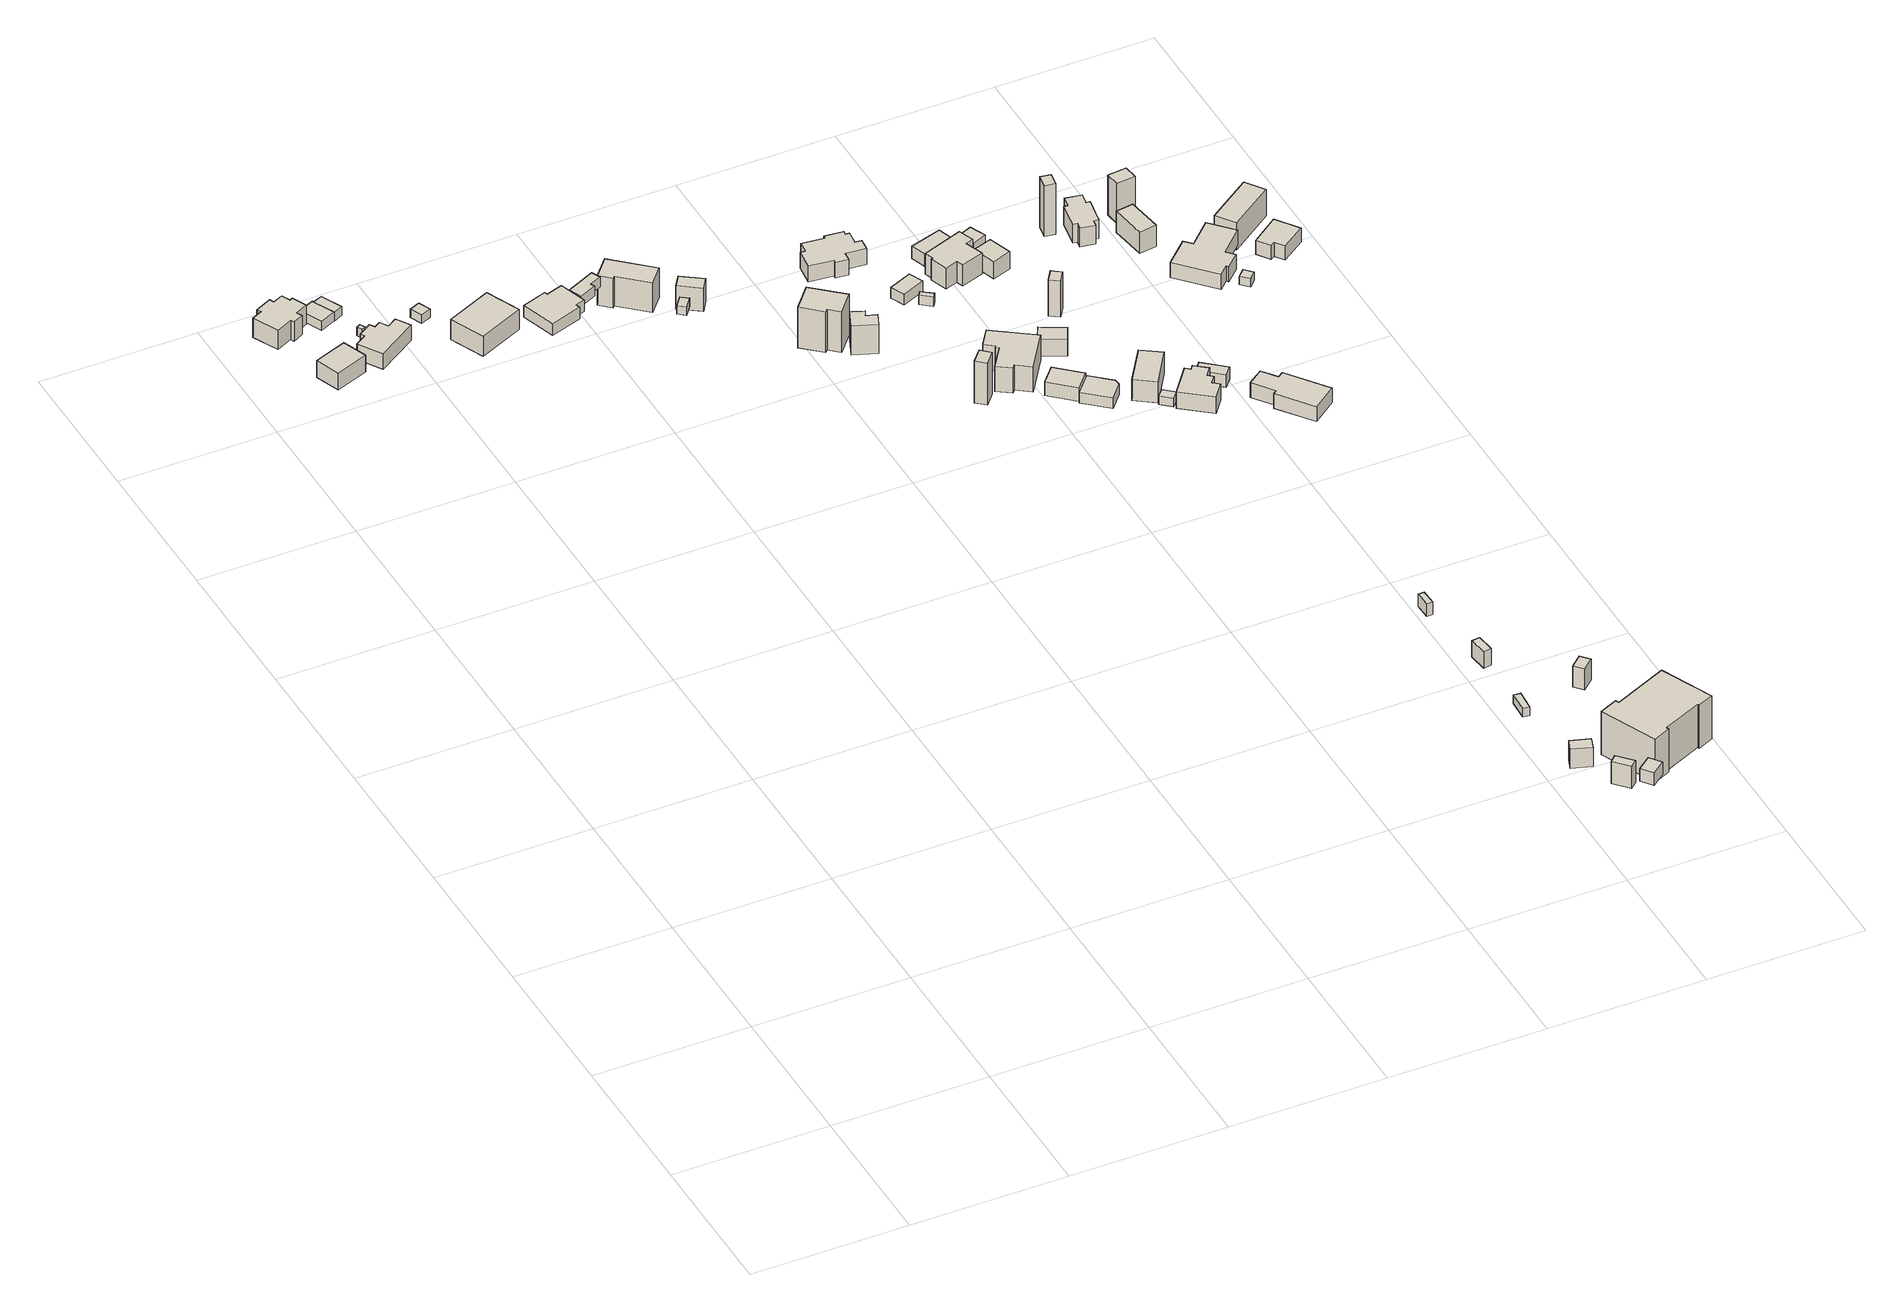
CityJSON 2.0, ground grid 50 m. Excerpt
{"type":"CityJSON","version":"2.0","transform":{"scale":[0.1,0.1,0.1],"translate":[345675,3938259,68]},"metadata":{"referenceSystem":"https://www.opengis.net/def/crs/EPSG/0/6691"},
"CityObjects":{
"building1":{"type":"Building","attributes":{"usage":"441","measuredHeight":6.4,"storeysAboveGround":1,"BuildingIDAttribute.prefecture":"14","BuildingIDAttribute.city":"14151","BuildingDetailAttribute.totalFloorArea":78.98,"BuildingDetailAttribute.buildingFootprintArea":78.98,"BuildingDetailAttribute.buildingStructureType":"610","BuildingDetailAttribute.buildingStructureOrgType":"2","BuildingDetailAttribute.orgUsage":"171","BuildingDetailAttribute.surveyYear":2015},"geometry":[{"type":"Solid","lod":"1","boundaries":[[[[0,1,2,3]],[[2,4,5,3]],[[1,6,4,2]],[[0,7,6,1]],[[3,5,7,0]],[[4,6,7,5]]]]}]},
"building2":{"type":"Building","attributes":{"usage":"411","measuredHeight":9.5,"storeysAboveGround":2,"BuildingIDAttribute.prefecture":"14","BuildingIDAttribute.city":"14151","BuildingDetailAttribute.totalFloorArea":220.32,"BuildingDetailAttribute.buildingFootprintArea":110.16,"BuildingDetailAttribute.buildingStructureType":"601","BuildingDetailAttribute.buildingStructureOrgType":"1","BuildingDetailAttribute.orgUsage":"10","BuildingDetailAttribute.surveyYear":2015},"geometry":[{"type":"Solid","lod":"1","boundaries":[[[[8,9,10,11,12,13,14,15,16,17,18,19,20,21]],[[20,22,23,21]],[[19,24,22,20]],[[18,25,24,19]],[[17,26,25,18]],[[16,27,26,17]],[[15,28,27,16]],[[14,29,28,15]],[[13,30,29,14]],[[12,31,30,13]],[[11,32,31,12]],[[10,33,32,11]],[[9,34,33,10]],[[8,35,34,9]],[[21,23,35,8]],[[22,24,25,26,27,28,29,30,31,32,33,34,35,23]]]]}]},
"building3":{"type":"Building","attributes":{"usage":"451","measuredHeight":3.4,"storeysAboveGround":1,"BuildingIDAttribute.prefecture":"14","BuildingIDAttribute.city":"14151","BuildingDetailAttribute.totalFloorArea":44.43,"BuildingDetailAttribute.buildingFootprintArea":44.43,"BuildingDetailAttribute.buildingStructureType":"601","BuildingDetailAttribute.buildingStructureOrgType":"1","BuildingDetailAttribute.orgUsage":"200","BuildingDetailAttribute.surveyYear":2015},"geometry":[{"type":"Solid","lod":"1","boundaries":[[[[36,37,38,39,40]],[[39,41,42,40]],[[38,43,41,39]],[[37,44,43,38]],[[36,45,44,37]],[[40,42,45,36]],[[41,43,44,45,42]]]]}]},
"building4":{"type":"Building","attributes":{"BuildingIDAttribute.prefecture":"14","BuildingIDAttribute.city":"14151","BuildingDetailAttribute.surveyYear":2015},"geometry":[{"type":"Solid","lod":"1","boundaries":[[[[46,47,48,49]],[[48,50,51,49]],[[47,52,50,48]],[[46,53,52,47]],[[49,51,53,46]],[[50,52,53,51]]]]}]},
"building5":{"type":"Building","attributes":{"measuredHeight":3.5,"BuildingIDAttribute.prefecture":"14","BuildingIDAttribute.city":"14151","BuildingDetailAttribute.surveyYear":2015},"geometry":[{"type":"Solid","lod":"1","boundaries":[[[[54,55,56,57]],[[56,58,59,57]],[[55,60,58,56]],[[54,61,60,55]],[[57,59,61,54]],[[58,60,61,59]]]]}]},
"building6":{"type":"Building","attributes":{"usage":"411","measuredHeight":6.1,"storeysAboveGround":1,"BuildingIDAttribute.prefecture":"14","BuildingIDAttribute.city":"14151","BuildingDetailAttribute.totalFloorArea":126.08,"BuildingDetailAttribute.buildingFootprintArea":126.08,"BuildingDetailAttribute.buildingStructureType":"601","BuildingDetailAttribute.buildingStructureOrgType":"1","BuildingDetailAttribute.orgUsage":"10","BuildingDetailAttribute.surveyYear":2015},"geometry":[{"type":"Solid","lod":"1","boundaries":[[[[62,63,64,65,66,67,68,69,70,71]],[[70,72,73,71]],[[69,74,72,70]],[[68,75,74,69]],[[67,76,75,68]],[[66,77,76,67]],[[65,78,77,66]],[[64,79,78,65]],[[63,80,79,64]],[[62,81,80,63]],[[71,73,81,62]],[[72,74,75,76,77,78,79,80,81,73]]]]}]},
"building7":{"type":"Building","attributes":{"BuildingIDAttribute.prefecture":"14","BuildingIDAttribute.city":"14151","BuildingDetailAttribute.surveyYear":2015},"geometry":[{"type":"Solid","lod":"1","boundaries":[[[[82,83,84,85]],[[84,86,87,85]],[[83,88,86,84]],[[82,89,88,83]],[[85,87,89,82]],[[86,88,89,87]]]]}]},
"building8":{"type":"Building","attributes":{"usage":"411","measuredHeight":9.1,"storeysAboveGround":1,"BuildingIDAttribute.prefecture":"14","BuildingIDAttribute.city":"14151","BuildingDetailAttribute.totalFloorArea":107.24,"BuildingDetailAttribute.buildingFootprintArea":107.24,"BuildingDetailAttribute.buildingStructureType":"601","BuildingDetailAttribute.buildingStructureOrgType":"1","BuildingDetailAttribute.orgUsage":"10","BuildingDetailAttribute.surveyYear":2015},"geometry":[{"type":"Solid","lod":"1","boundaries":[[[[90,91,92,93]],[[92,94,95,93]],[[91,96,94,92]],[[90,97,96,91]],[[93,95,97,90]],[[94,96,97,95]]]]}]},
"building9":{"type":"Building","attributes":{"usage":"411","measuredHeight":6,"storeysAboveGround":2,"BuildingIDAttribute.prefecture":"14","BuildingIDAttribute.city":"14151","BuildingDetailAttribute.totalFloorArea":254.45,"BuildingDetailAttribute.buildingFootprintArea":127.23,"BuildingDetailAttribute.buildingStructureType":"601","BuildingDetailAttribute.buildingStructureOrgType":"1","BuildingDetailAttribute.orgUsage":"10","BuildingDetailAttribute.surveyYear":2015},"geometry":[{"type":"Solid","lod":"1","boundaries":[[[[98,99,100,101,102,103,104,105]],[[104,106,107,105]],[[103,108,106,104]],[[102,109,108,103]],[[101,110,109,102]],[[100,111,110,101]],[[99,112,111,100]],[[98,113,112,99]],[[105,107,113,98]],[[106,108,109,110,111,112,113,107]]]]}]},
"building10":{"type":"Building","attributes":{"usage":"411","measuredHeight":3.9,"storeysAboveGround":1,"BuildingIDAttribute.prefecture":"14","BuildingIDAttribute.city":"14151","BuildingDetailAttribute.totalFloorArea":39.6,"BuildingDetailAttribute.buildingFootprintArea":39.6,"BuildingDetailAttribute.buildingStructureType":"601","BuildingDetailAttribute.buildingStructureOrgType":"1","BuildingDetailAttribute.orgUsage":"10","BuildingDetailAttribute.surveyYear":2015,"BuildingRiverFloodingRiskAttribute.description":"1","BuildingRiverFloodingRiskAttribute.rankOrg":"1","BuildingRiverFloodingRiskAttribute.adminType":"2","BuildingRiverFloodingRiskAttribute.scale":"1"},"geometry":[{"type":"Solid","lod":"1","boundaries":[[[[114,115,116,117,118,119]],[[118,120,121,119]],[[117,122,120,118]],[[116,123,122,117]],[[115,124,123,116]],[[114,125,124,115]],[[119,121,125,114]],[[120,122,123,124,125,121]]]]}]},
"building11":{"type":"Building","attributes":{"usage":"411","measuredHeight":11.2,"storeysAboveGround":1,"BuildingIDAttribute.prefecture":"14","BuildingIDAttribute.city":"14151","BuildingDetailAttribute.totalFloorArea":116.49,"BuildingDetailAttribute.buildingFootprintArea":116.49,"BuildingDetailAttribute.buildingStructureType":"601","BuildingDetailAttribute.buildingStructureOrgType":"1","BuildingDetailAttribute.orgUsage":"10","BuildingDetailAttribute.surveyYear":2015,"BuildingRiverFloodingRiskAttribute.description":"1","BuildingRiverFloodingRiskAttribute.rankOrg":"1","BuildingRiverFloodingRiskAttribute.adminType":"2","BuildingRiverFloodingRiskAttribute.scale":"1"},"geometry":[{"type":"Solid","lod":"1","boundaries":[[[[126,127,128,129,130,131]],[[130,132,133,131]],[[129,134,132,130]],[[128,135,134,129]],[[127,136,135,128]],[[126,137,136,127]],[[131,133,137,126]],[[132,134,135,136,137,133]]]]}]},
"building12":{"type":"Building","attributes":{"BuildingIDAttribute.prefecture":"14","BuildingIDAttribute.city":"14151","BuildingDetailAttribute.surveyYear":2015},"geometry":[{"type":"Solid","lod":"1","boundaries":[[[[138,139,140,141]],[[140,142,143,141]],[[139,144,142,140]],[[138,145,144,139]],[[141,143,145,138]],[[142,144,145,143]]]]}]},
"building13":{"type":"Building","attributes":{"measuredHeight":8.8,"BuildingIDAttribute.prefecture":"14","BuildingIDAttribute.city":"14151","BuildingDetailAttribute.surveyYear":2015,"BuildingRiverFloodingRiskAttribute.description":"1","BuildingRiverFloodingRiskAttribute.rankOrg":"1","BuildingRiverFloodingRiskAttribute.adminType":"2","BuildingRiverFloodingRiskAttribute.scale":"1","BuildingRiverFloodingRiskAttribute.depth":2.77,"BuildingRiverFloodingRiskAttribute.duration":1.75},"geometry":[{"type":"Solid","lod":"1","boundaries":[[[[146,147,148,149]],[[148,150,151,149]],[[147,152,150,148]],[[146,153,152,147]],[[149,151,153,146]],[[150,152,153,151]]]]}]},
"building14":{"type":"Building","attributes":{"usage":"411","measuredHeight":15.6,"storeysAboveGround":2,"BuildingIDAttribute.prefecture":"14","BuildingIDAttribute.city":"14151","BuildingDetailAttribute.totalFloorArea":188.87,"BuildingDetailAttribute.buildingFootprintArea":94.43,"BuildingDetailAttribute.buildingStructureType":"601","BuildingDetailAttribute.buildingStructureOrgType":"1","BuildingDetailAttribute.orgUsage":"10","BuildingDetailAttribute.surveyYear":2015,"BuildingRiverFloodingRiskAttribute.description":"1","BuildingRiverFloodingRiskAttribute.rankOrg":"1","BuildingRiverFloodingRiskAttribute.adminType":"2","BuildingRiverFloodingRiskAttribute.scale":"1","BuildingRiverFloodingRiskAttribute.depth":0.88,"BuildingRiverFloodingRiskAttribute.duration":3.42},"geometry":[{"type":"Solid","lod":"1","boundaries":[[[[154,155,156,157,158,159]],[[158,160,161,159]],[[157,162,160,158]],[[156,163,162,157]],[[155,164,163,156]],[[154,165,164,155]],[[159,161,165,154]],[[160,162,163,164,165,161]]]]}]},
"building15":{"type":"Building","attributes":{"usage":"411","measuredHeight":10.7,"storeysAboveGround":1,"BuildingIDAttribute.prefecture":"14","BuildingIDAttribute.city":"14151","BuildingDetailAttribute.totalFloorArea":43.61,"BuildingDetailAttribute.buildingFootprintArea":43.61,"BuildingDetailAttribute.buildingStructureType":"610","BuildingDetailAttribute.buildingStructureOrgType":"2","BuildingDetailAttribute.orgUsage":"10","BuildingDetailAttribute.surveyYear":2015,"BuildingRiverFloodingRiskAttribute.description":"1","BuildingRiverFloodingRiskAttribute.rankOrg":"1","BuildingRiverFloodingRiskAttribute.adminType":"2","BuildingRiverFloodingRiskAttribute.scale":"1","BuildingRiverFloodingRiskAttribute.depth":3.2,"BuildingRiverFloodingRiskAttribute.duration":3.42},"geometry":[{"type":"Solid","lod":"1","boundaries":[[[[166,167,168,169,170,171]],[[170,172,173,171]],[[169,174,172,170]],[[168,175,174,169]],[[167,176,175,168]],[[166,177,176,167]],[[171,173,177,166]],[[172,174,175,176,177,173]]]]}]},
"building16":{"type":"Building","attributes":{"usage":"441","measuredHeight":8.3,"storeysAboveGround":1,"BuildingIDAttribute.prefecture":"14","BuildingIDAttribute.city":"14151","BuildingDetailAttribute.totalFloorArea":18.42,"BuildingDetailAttribute.buildingFootprintArea":18.42,"BuildingDetailAttribute.buildingStructureType":"601","BuildingDetailAttribute.buildingStructureOrgType":"1","BuildingDetailAttribute.orgUsage":"160","BuildingDetailAttribute.surveyYear":2015},"geometry":[{"type":"Solid","lod":"1","boundaries":[[[[178,179,180,181]],[[180,182,183,181]],[[179,184,182,180]],[[178,185,184,179]],[[181,183,185,178]],[[182,184,185,183]]]]}]},
"building17":{"type":"Building","attributes":{"usage":"441","measuredHeight":4.7,"storeysAboveGround":1,"BuildingIDAttribute.prefecture":"14","BuildingIDAttribute.city":"14151","BuildingDetailAttribute.totalFloorArea":25.89,"BuildingDetailAttribute.buildingFootprintArea":25.89,"BuildingDetailAttribute.buildingStructureType":"601","BuildingDetailAttribute.buildingStructureOrgType":"1","BuildingDetailAttribute.orgUsage":"160","BuildingDetailAttribute.surveyYear":2015},"geometry":[{"type":"Solid","lod":"1","boundaries":[[[[186,187,188,189]],[[188,190,191,189]],[[187,192,190,188]],[[186,193,192,187]],[[189,191,193,186]],[[190,192,193,191]]]]}]},
"building18":{"type":"Building","attributes":{"usage":"411","measuredHeight":15.9,"storeysAboveGround":1,"BuildingIDAttribute.prefecture":"14","BuildingIDAttribute.city":"14151","BuildingDetailAttribute.totalFloorArea":20.17,"BuildingDetailAttribute.buildingFootprintArea":20.17,"BuildingDetailAttribute.buildingStructureType":"601","BuildingDetailAttribute.buildingStructureOrgType":"1","BuildingDetailAttribute.orgUsage":"10","BuildingDetailAttribute.surveyYear":2015,"BuildingRiverFloodingRiskAttribute.description":"1","BuildingRiverFloodingRiskAttribute.rankOrg":"2","BuildingRiverFloodingRiskAttribute.depth":1.45,"BuildingRiverFloodingRiskAttribute.adminType":"2","BuildingRiverFloodingRiskAttribute.scale":"2","BuildingLandSlideRiskAttribute.description":"1","BuildingLandSlideRiskAttribute.areaType":"1"},"geometry":[{"type":"Solid","lod":"1","boundaries":[[[[194,195,196,197]],[[196,198,199,197]],[[195,200,198,196]],[[194,201,200,195]],[[197,199,201,194]],[[198,200,201,199]]]]}]},
"building19":{"type":"Building","attributes":{"usage":"441","measuredHeight":7.3,"storeysAboveGround":1,"BuildingIDAttribute.prefecture":"14","BuildingIDAttribute.city":"14151","BuildingDetailAttribute.totalFloorArea":25.59,"BuildingDetailAttribute.buildingFootprintArea":25.59,"BuildingDetailAttribute.buildingStructureType":"610","BuildingDetailAttribute.buildingStructureOrgType":"2","BuildingDetailAttribute.orgUsage":"160","BuildingDetailAttribute.surveyYear":2015},"geometry":[{"type":"Solid","lod":"1","boundaries":[[[[202,203,204,205]],[[204,206,207,205]],[[203,208,206,204]],[[202,209,208,203]],[[205,207,209,202]],[[206,208,209,207]]]]}]},
"building20":{"type":"Building","attributes":{"usage":"441","storeysAboveGround":1,"BuildingIDAttribute.prefecture":"14","BuildingIDAttribute.city":"14151","BuildingDetailAttribute.totalFloorArea":14.37,"BuildingDetailAttribute.buildingFootprintArea":14.37,"BuildingDetailAttribute.buildingStructureType":"610","BuildingDetailAttribute.buildingStructureOrgType":"2","BuildingDetailAttribute.orgUsage":"160","BuildingDetailAttribute.surveyYear":2015,"BuildingRiverFloodingRiskAttribute.description":"1","BuildingRiverFloodingRiskAttribute.rankOrg":"2","BuildingRiverFloodingRiskAttribute.depth":0.54,"BuildingRiverFloodingRiskAttribute.adminType":"2","BuildingRiverFloodingRiskAttribute.scale":"2","BuildingRiverFloodingRiskAttribute.duration":3.17},"geometry":[{"type":"Solid","lod":"1","boundaries":[[[[210,211,212,213]],[[212,214,215,213]],[[211,216,214,212]],[[210,217,216,211]],[[213,215,217,210]],[[214,216,217,215]]]]}]},
"building21":{"type":"Building","attributes":{"usage":"411","measuredHeight":8.5,"storeysAboveGround":2,"BuildingIDAttribute.prefecture":"14","BuildingIDAttribute.city":"14151","BuildingDetailAttribute.totalFloorArea":287.23,"BuildingDetailAttribute.buildingFootprintArea":143.61,"BuildingDetailAttribute.buildingStructureType":"601","BuildingDetailAttribute.buildingStructureOrgType":"1","BuildingDetailAttribute.orgUsage":"10","BuildingDetailAttribute.surveyYear":2015,"BuildingRiverFloodingRiskAttribute.description":"1","BuildingRiverFloodingRiskAttribute.rankOrg":"2","BuildingRiverFloodingRiskAttribute.depth":1.34,"BuildingRiverFloodingRiskAttribute.adminType":"2","BuildingRiverFloodingRiskAttribute.scale":"1","BuildingRiverFloodingRiskAttribute.duration":1.58,"BuildingLandSlideRiskAttribute.description":"1","BuildingLandSlideRiskAttribute.areaType":"1"},"geometry":[{"type":"Solid","lod":"1","boundaries":[[[[218,219,220,221,222,223,224,225,226,227,228,229,230,231,232,233]],[[232,234,235,233]],[[231,236,234,232]],[[230,237,236,231]],[[229,238,237,230]],[[228,239,238,229]],[[227,240,239,228]],[[226,241,240,227]],[[225,242,241,226]],[[224,243,242,225]],[[223,244,243,224]],[[222,245,244,223]],[[221,246,245,222]],[[220,247,246,221]],[[219,248,247,220]],[[218,249,248,219]],[[233,235,249,218]],[[234,236,237,238,239,240,241,242,243,244,245,246,247,248,249,235]]]]}]},
"building22":{"type":"Building","attributes":{"usage":"411","measuredHeight":19.1,"storeysAboveGround":2,"BuildingIDAttribute.prefecture":"14","BuildingIDAttribute.city":"14151","BuildingDetailAttribute.totalFloorArea":329.8,"BuildingDetailAttribute.buildingFootprintArea":164.9,"BuildingDetailAttribute.buildingStructureType":"601","BuildingDetailAttribute.buildingStructureOrgType":"1","BuildingDetailAttribute.orgUsage":"10","BuildingDetailAttribute.surveyYear":2015,"BuildingRiverFloodingRiskAttribute.description":"1","BuildingRiverFloodingRiskAttribute.rankOrg":"1","BuildingRiverFloodingRiskAttribute.adminType":"2","BuildingRiverFloodingRiskAttribute.scale":"1","BuildingRiverFloodingRiskAttribute.depth":1.56,"BuildingLandSlideRiskAttribute.description":"1","BuildingLandSlideRiskAttribute.areaType":"1"},"geometry":[{"type":"Solid","lod":"1","boundaries":[[[[250,251,252,253,254,255,256,257,258,259]],[[258,260,261,259]],[[257,262,260,258]],[[256,263,262,257]],[[255,264,263,256]],[[254,265,264,255]],[[253,266,265,254]],[[252,267,266,253]],[[251,268,267,252]],[[250,269,268,251]],[[259,261,269,250]],[[260,262,263,264,265,266,267,268,269,261]]]]}]},
"building23":{"type":"Building","attributes":{"usage":"411","measuredHeight":5.6,"storeysAboveGround":1,"BuildingIDAttribute.prefecture":"14","BuildingIDAttribute.city":"14151","BuildingDetailAttribute.totalFloorArea":71.95,"BuildingDetailAttribute.buildingFootprintArea":71.95,"BuildingDetailAttribute.buildingStructureType":"601","BuildingDetailAttribute.buildingStructureOrgType":"1","BuildingDetailAttribute.orgUsage":"10","BuildingDetailAttribute.surveyYear":2015,"BuildingRiverFloodingRiskAttribute.description":"1","BuildingRiverFloodingRiskAttribute.rankOrg":"2","BuildingRiverFloodingRiskAttribute.depth":1.79,"BuildingRiverFloodingRiskAttribute.adminType":"2","BuildingRiverFloodingRiskAttribute.scale":"2"},"geometry":[{"type":"Solid","lod":"1","boundaries":[[[[270,271,272,273]],[[272,274,275,273]],[[271,276,274,272]],[[270,277,276,271]],[[273,275,277,270]],[[274,276,277,275]]]]}]},
"building24":{"type":"Building","attributes":{"usage":"411","measuredHeight":4.4,"storeysAboveGround":1,"BuildingIDAttribute.prefecture":"14","BuildingIDAttribute.city":"14151","BuildingDetailAttribute.totalFloorArea":40.1,"BuildingDetailAttribute.buildingFootprintArea":40.1,"BuildingDetailAttribute.buildingStructureType":"601","BuildingDetailAttribute.buildingStructureOrgType":"1","BuildingDetailAttribute.orgUsage":"10","BuildingDetailAttribute.surveyYear":2015,"BuildingRiverFloodingRiskAttribute.description":"1","BuildingRiverFloodingRiskAttribute.rankOrg":"2","BuildingRiverFloodingRiskAttribute.depth":1.58,"BuildingRiverFloodingRiskAttribute.adminType":"2","BuildingRiverFloodingRiskAttribute.scale":"1","BuildingRiverFloodingRiskAttribute.duration":4.92,"BuildingLandSlideRiskAttribute.description":"1","BuildingLandSlideRiskAttribute.areaType":"1"},"geometry":[{"type":"Solid","lod":"1","boundaries":[[[[278,279,280,281]],[[280,282,283,281]],[[279,284,282,280]],[[278,285,284,279]],[[281,283,285,278]],[[282,284,285,283]]]]}]},
"building25":{"type":"Building","attributes":{"measuredHeight":3.5,"BuildingIDAttribute.prefecture":"14","BuildingIDAttribute.city":"14151","BuildingDetailAttribute.surveyYear":2015,"BuildingRiverFloodingRiskAttribute.description":"1","BuildingRiverFloodingRiskAttribute.rankOrg":"1","BuildingRiverFloodingRiskAttribute.adminType":"2","BuildingRiverFloodingRiskAttribute.scale":"1","BuildingRiverFloodingRiskAttribute.depth":5.3,"BuildingRiverFloodingRiskAttribute.duration":3.42,"BuildingLandSlideRiskAttribute.description":"1","BuildingLandSlideRiskAttribute.areaType":"1"},"geometry":[{"type":"Solid","lod":"1","boundaries":[[[[286,287,288,289]],[[288,290,291,289]],[[287,292,290,288]],[[286,293,292,287]],[[289,291,293,286]],[[290,292,293,291]]]]}]},
"building26":{"type":"Building","attributes":{"measuredHeight":6.4,"BuildingIDAttribute.prefecture":"14","BuildingIDAttribute.city":"14151","BuildingDetailAttribute.surveyYear":2015,"BuildingRiverFloodingRiskAttribute.description":"1","BuildingRiverFloodingRiskAttribute.rankOrg":"2","BuildingRiverFloodingRiskAttribute.depth":2.09,"BuildingRiverFloodingRiskAttribute.adminType":"2","BuildingRiverFloodingRiskAttribute.scale":"2","BuildingRiverFloodingRiskAttribute.duration":6.58},"geometry":[{"type":"Solid","lod":"1","boundaries":[[[[294,295,296,297]],[[296,298,299,297]],[[295,300,298,296]],[[294,301,300,295]],[[297,299,301,294]],[[298,300,301,299]]]]}]},
"building27":{"type":"Building","attributes":{"usage":"411","measuredHeight":5,"storeysAboveGround":1,"BuildingIDAttribute.prefecture":"14","BuildingIDAttribute.city":"14151","BuildingDetailAttribute.totalFloorArea":77.62,"BuildingDetailAttribute.buildingFootprintArea":77.62,"BuildingDetailAttribute.buildingStructureType":"601","BuildingDetailAttribute.buildingStructureOrgType":"1","BuildingDetailAttribute.orgUsage":"10","BuildingDetailAttribute.surveyYear":2015,"BuildingRiverFloodingRiskAttribute.description":"1","BuildingRiverFloodingRiskAttribute.rankOrg":"1","BuildingRiverFloodingRiskAttribute.adminType":"2","BuildingRiverFloodingRiskAttribute.scale":"1","BuildingRiverFloodingRiskAttribute.depth":2.01,"BuildingRiverFloodingRiskAttribute.duration":2.92},"geometry":[{"type":"Solid","lod":"1","boundaries":[[[[302,303,304,305,306,307]],[[306,308,309,307]],[[305,310,308,306]],[[304,311,310,305]],[[303,312,311,304]],[[302,313,312,303]],[[307,309,313,302]],[[308,310,311,312,313,309]]]]}]},
"building28":{"type":"Building","attributes":{"measuredHeight":4.7,"BuildingIDAttribute.prefecture":"14","BuildingIDAttribute.city":"14151","BuildingDetailAttribute.surveyYear":2015,"BuildingRiverFloodingRiskAttribute.description":"1","BuildingRiverFloodingRiskAttribute.rankOrg":"2","BuildingRiverFloodingRiskAttribute.depth":2.55,"BuildingRiverFloodingRiskAttribute.adminType":"2","BuildingRiverFloodingRiskAttribute.scale":"2","BuildingRiverFloodingRiskAttribute.duration":8.75},"geometry":[{"type":"Solid","lod":"1","boundaries":[[[[314,315,316,317]],[[316,318,319,317]],[[315,320,318,316]],[[314,321,320,315]],[[317,319,321,314]],[[318,320,321,319]]]]}]},
"building29":{"type":"Building","attributes":{"usage":"441","measuredHeight":17.5,"storeysAboveGround":1,"BuildingIDAttribute.prefecture":"14","BuildingIDAttribute.city":"14151","BuildingDetailAttribute.totalFloorArea":461.76,"BuildingDetailAttribute.buildingFootprintArea":461.76,"BuildingDetailAttribute.buildingStructureType":"610","BuildingDetailAttribute.buildingStructureOrgType":"2","BuildingDetailAttribute.orgUsage":"160","BuildingDetailAttribute.surveyYear":2015},"geometry":[{"type":"Solid","lod":"1","boundaries":[[[[322,323,324,325,326,327,328,329,330,331]],[[330,332,333,331]],[[329,334,332,330]],[[328,335,334,329]],[[327,336,335,328]],[[326,337,336,327]],[[325,338,337,326]],[[324,339,338,325]],[[323,340,339,324]],[[322,341,340,323]],[[331,333,341,322]],[[332,334,335,336,337,338,339,340,341,333]]]]}]},
"building30":{"type":"Building","attributes":{"usage":"411","measuredHeight":12.1,"storeysAboveGround":1,"BuildingIDAttribute.prefecture":"14","BuildingIDAttribute.city":"14151","BuildingDetailAttribute.totalFloorArea":46.61,"BuildingDetailAttribute.buildingFootprintArea":46.61,"BuildingDetailAttribute.buildingStructureType":"601","BuildingDetailAttribute.buildingStructureOrgType":"1","BuildingDetailAttribute.orgUsage":"10","BuildingDetailAttribute.surveyYear":2015,"BuildingRiverFloodingRiskAttribute.description":"1","BuildingRiverFloodingRiskAttribute.rankOrg":"1","BuildingRiverFloodingRiskAttribute.adminType":"2","BuildingRiverFloodingRiskAttribute.scale":"1","BuildingRiverFloodingRiskAttribute.depth":3.46,"BuildingRiverFloodingRiskAttribute.duration":3.75,"BuildingLandSlideRiskAttribute.description":"1","BuildingLandSlideRiskAttribute.areaType":"1"},"geometry":[{"type":"Solid","lod":"1","boundaries":[[[[342,343,344,345]],[[344,346,347,345]],[[343,348,346,344]],[[342,349,348,343]],[[345,347,349,342]],[[346,348,349,347]]]]}]},
"building31":{"type":"Building","attributes":{"usage":"441","measuredHeight":7.8,"storeysAboveGround":1,"BuildingIDAttribute.prefecture":"14","BuildingIDAttribute.city":"14151","BuildingDetailAttribute.totalFloorArea":17.27,"BuildingDetailAttribute.buildingFootprintArea":17.27,"BuildingDetailAttribute.buildingStructureType":"610","BuildingDetailAttribute.buildingStructureOrgType":"2","BuildingDetailAttribute.orgUsage":"160","BuildingDetailAttribute.surveyYear":2015,"BuildingRiverFloodingRiskAttribute.description":"1","BuildingRiverFloodingRiskAttribute.rankOrg":"1","BuildingRiverFloodingRiskAttribute.depth":0.24,"BuildingRiverFloodingRiskAttribute.adminType":"2","BuildingRiverFloodingRiskAttribute.scale":"2"},"geometry":[{"type":"Solid","lod":"1","boundaries":[[[[350,351,352,353]],[[352,354,355,353]],[[351,356,354,352]],[[350,357,356,351]],[[353,355,357,350]],[[354,356,357,355]]]]}]},
"building32":{"type":"Building","attributes":{"usage":"411","measuredHeight":10.8,"storeysAboveGround":2,"BuildingIDAttribute.prefecture":"14","BuildingIDAttribute.city":"14151","BuildingDetailAttribute.totalFloorArea":230.64,"BuildingDetailAttribute.buildingFootprintArea":115.32,"BuildingDetailAttribute.buildingStructureType":"601","BuildingDetailAttribute.buildingStructureOrgType":"1","BuildingDetailAttribute.orgUsage":"10","BuildingDetailAttribute.surveyYear":2015,"BuildingRiverFloodingRiskAttribute.description":"1","BuildingRiverFloodingRiskAttribute.rankOrg":"3","BuildingRiverFloodingRiskAttribute.depth":3.23,"BuildingRiverFloodingRiskAttribute.adminType":"2","BuildingRiverFloodingRiskAttribute.scale":"1","BuildingRiverFloodingRiskAttribute.duration":4.92,"BuildingLandSlideRiskAttribute.description":"1","BuildingLandSlideRiskAttribute.areaType":"1"},"geometry":[{"type":"Solid","lod":"1","boundaries":[[[[358,359,360,361,362,363,364,365,366,367]],[[366,368,369,367]],[[365,370,368,366]],[[364,371,370,365]],[[363,372,371,364]],[[362,373,372,363]],[[361,374,373,362]],[[360,375,374,361]],[[359,376,375,360]],[[358,377,376,359]],[[367,369,377,358]],[[368,370,371,372,373,374,375,376,377,369]]]]}]},
"building33":{"type":"Building","attributes":{"usage":"411","storeysAboveGround":1,"BuildingIDAttribute.prefecture":"14","BuildingIDAttribute.city":"14151","BuildingDetailAttribute.totalFloorArea":13.65,"BuildingDetailAttribute.buildingFootprintArea":13.65,"BuildingDetailAttribute.buildingStructureType":"610","BuildingDetailAttribute.buildingStructureOrgType":"2","BuildingDetailAttribute.orgUsage":"10","BuildingDetailAttribute.surveyYear":2015,"BuildingRiverFloodingRiskAttribute.description":"1","BuildingRiverFloodingRiskAttribute.rankOrg":"1","BuildingRiverFloodingRiskAttribute.adminType":"2","BuildingRiverFloodingRiskAttribute.scale":"1","BuildingRiverFloodingRiskAttribute.depth":3.1,"BuildingRiverFloodingRiskAttribute.duration":2.92},"geometry":[{"type":"Solid","lod":"1","boundaries":[[[[378,379,380,381]],[[380,382,383,381]],[[379,384,382,380]],[[378,385,384,379]],[[381,383,385,378]],[[382,384,385,383]]]]}]},
"building34":{"type":"Building","attributes":{"usage":"411","measuredHeight":5.2,"storeysAboveGround":1,"BuildingIDAttribute.prefecture":"14","BuildingIDAttribute.city":"14151","BuildingDetailAttribute.totalFloorArea":52.77,"BuildingDetailAttribute.buildingFootprintArea":52.77,"BuildingDetailAttribute.buildingStructureType":"601","BuildingDetailAttribute.buildingStructureOrgType":"1","BuildingDetailAttribute.orgUsage":"10","BuildingDetailAttribute.surveyYear":2015,"BuildingRiverFloodingRiskAttribute.description":"1","BuildingRiverFloodingRiskAttribute.rankOrg":"2","BuildingRiverFloodingRiskAttribute.depth":1.75,"BuildingRiverFloodingRiskAttribute.adminType":"2","BuildingRiverFloodingRiskAttribute.scale":"1","BuildingRiverFloodingRiskAttribute.duration":4.92,"BuildingLandSlideRiskAttribute.description":"1","BuildingLandSlideRiskAttribute.areaType":"1"},"geometry":[{"type":"Solid","lod":"1","boundaries":[[[[386,387,388,389,390]],[[389,391,392,390]],[[388,393,391,389]],[[387,394,393,388]],[[386,395,394,387]],[[390,392,395,386]],[[391,393,394,395,392]]]]}]},
"building35":{"type":"Building","attributes":{"usage":"411","measuredHeight":8.4,"storeysAboveGround":2,"BuildingIDAttribute.prefecture":"14","BuildingIDAttribute.city":"14151","BuildingDetailAttribute.totalFloorArea":168.56,"BuildingDetailAttribute.buildingFootprintArea":84.28,"BuildingDetailAttribute.buildingStructureType":"601","BuildingDetailAttribute.buildingStructureOrgType":"1","BuildingDetailAttribute.orgUsage":"10","BuildingDetailAttribute.surveyYear":2015,"BuildingRiverFloodingRiskAttribute.description":"1","BuildingRiverFloodingRiskAttribute.rankOrg":"1","BuildingRiverFloodingRiskAttribute.adminType":"2","BuildingRiverFloodingRiskAttribute.scale":"1","BuildingRiverFloodingRiskAttribute.depth":2.96,"BuildingRiverFloodingRiskAttribute.duration":2.92},"geometry":[{"type":"Solid","lod":"1","boundaries":[[[[396,397,398,399]],[[398,400,401,399]],[[397,402,400,398]],[[396,403,402,397]],[[399,401,403,396]],[[400,402,403,401]]]]}]},
"building36":{"type":"Building","attributes":{"usage":"422","measuredHeight":17.8,"storeysAboveGround":1,"BuildingIDAttribute.prefecture":"14","BuildingIDAttribute.city":"14151","BuildingDetailAttribute.totalFloorArea":14.85,"BuildingDetailAttribute.buildingFootprintArea":14.85,"BuildingDetailAttribute.buildingStructureType":"601","BuildingDetailAttribute.buildingStructureOrgType":"1","BuildingDetailAttribute.orgUsage":"138","BuildingDetailAttribute.surveyYear":2015,"BuildingRiverFloodingRiskAttribute.description":"1","BuildingRiverFloodingRiskAttribute.rankOrg":"1","BuildingRiverFloodingRiskAttribute.adminType":"2","BuildingRiverFloodingRiskAttribute.scale":"1","BuildingRiverFloodingRiskAttribute.depth":0.97,"BuildingRiverFloodingRiskAttribute.duration":3.75,"BuildingLandSlideRiskAttribute.description":"1","BuildingLandSlideRiskAttribute.areaType":"1"},"geometry":[{"type":"Solid","lod":"1","boundaries":[[[[404,405,406,407]],[[406,408,409,407]],[[405,410,408,406]],[[404,411,410,405]],[[407,409,411,404]],[[408,410,411,409]]]]}]},
"building37":{"type":"Building","attributes":{"usage":"411","measuredHeight":8.1,"storeysAboveGround":2,"BuildingIDAttribute.prefecture":"14","BuildingIDAttribute.city":"14151","BuildingDetailAttribute.totalFloorArea":198.52,"BuildingDetailAttribute.buildingFootprintArea":99.26,"BuildingDetailAttribute.buildingStructureType":"601","BuildingDetailAttribute.buildingStructureOrgType":"1","BuildingDetailAttribute.orgUsage":"10","BuildingDetailAttribute.surveyYear":2015,"BuildingRiverFloodingRiskAttribute.description":"1","BuildingRiverFloodingRiskAttribute.rankOrg":"1","BuildingRiverFloodingRiskAttribute.adminType":"2","BuildingRiverFloodingRiskAttribute.scale":"1","BuildingRiverFloodingRiskAttribute.depth":3.15,"BuildingRiverFloodingRiskAttribute.duration":5},"geometry":[{"type":"Solid","lod":"1","boundaries":[[[[412,413,414,415,416,417,418,419,420,421]],[[420,422,423,421]],[[419,424,422,420]],[[418,425,424,419]],[[417,426,425,418]],[[416,427,426,417]],[[415,428,427,416]],[[414,429,428,415]],[[413,430,429,414]],[[412,431,430,413]],[[421,423,431,412]],[[422,424,425,426,427,428,429,430,431,423]]]]}]},
"building38":{"type":"Building","attributes":{"usage":"411","measuredHeight":6.9,"storeysAboveGround":1,"BuildingIDAttribute.prefecture":"14","BuildingIDAttribute.city":"14151","BuildingDetailAttribute.totalFloorArea":49.73,"BuildingDetailAttribute.buildingFootprintArea":49.73,"BuildingDetailAttribute.buildingStructureType":"601","BuildingDetailAttribute.buildingStructureOrgType":"1","BuildingDetailAttribute.orgUsage":"10","BuildingDetailAttribute.surveyYear":2015,"BuildingRiverFloodingRiskAttribute.description":"1","BuildingRiverFloodingRiskAttribute.rankOrg":"1","BuildingRiverFloodingRiskAttribute.adminType":"2","BuildingRiverFloodingRiskAttribute.scale":"1","BuildingRiverFloodingRiskAttribute.depth":6.24,"BuildingRiverFloodingRiskAttribute.duration":2.67,"BuildingLandSlideRiskAttribute.description":"1","BuildingLandSlideRiskAttribute.areaType":"1"},"geometry":[{"type":"Solid","lod":"1","boundaries":[[[[432,433,434,435]],[[434,436,437,435]],[[433,438,436,434]],[[432,439,438,433]],[[435,437,439,432]],[[436,438,439,437]]]]}]},
"building39":{"type":"Building","attributes":{"usage":"411","measuredHeight":6.6,"storeysAboveGround":1,"BuildingIDAttribute.prefecture":"14","BuildingIDAttribute.city":"14151","BuildingDetailAttribute.totalFloorArea":27.51,"BuildingDetailAttribute.buildingFootprintArea":27.51,"BuildingDetailAttribute.buildingStructureType":"601","BuildingDetailAttribute.buildingStructureOrgType":"1","BuildingDetailAttribute.orgUsage":"10","BuildingDetailAttribute.surveyYear":2015,"BuildingRiverFloodingRiskAttribute.description":"1","BuildingRiverFloodingRiskAttribute.rankOrg":"1","BuildingRiverFloodingRiskAttribute.adminType":"2","BuildingRiverFloodingRiskAttribute.scale":"1","BuildingRiverFloodingRiskAttribute.depth":5.84,"BuildingRiverFloodingRiskAttribute.duration":2.67,"BuildingLandSlideRiskAttribute.description":"1","BuildingLandSlideRiskAttribute.areaType":"1"},"geometry":[{"type":"Solid","lod":"1","boundaries":[[[[440,441,442,443]],[[442,444,445,443]],[[441,446,444,442]],[[440,447,446,441]],[[443,445,447,440]],[[444,446,447,445]]]]}]},
"building40":{"type":"Building","attributes":{"usage":"413","measuredHeight":4.9,"storeysAboveGround":1,"BuildingIDAttribute.prefecture":"14","BuildingIDAttribute.city":"14151","BuildingDetailAttribute.totalFloorArea":14.47,"BuildingDetailAttribute.buildingFootprintArea":14.47,"BuildingDetailAttribute.buildingStructureType":"601","BuildingDetailAttribute.buildingStructureOrgType":"1","BuildingDetailAttribute.orgUsage":"30","BuildingDetailAttribute.surveyYear":2015,"BuildingRiverFloodingRiskAttribute.description":"1","BuildingRiverFloodingRiskAttribute.rankOrg":"1","BuildingRiverFloodingRiskAttribute.adminType":"2","BuildingRiverFloodingRiskAttribute.scale":"1","BuildingRiverFloodingRiskAttribute.depth":3.74,"BuildingRiverFloodingRiskAttribute.duration":5},"geometry":[{"type":"Solid","lod":"1","boundaries":[[[[448,449,450,451]],[[450,452,453,451]],[[449,454,452,450]],[[448,455,454,449]],[[451,453,455,448]],[[452,454,455,453]]]]}]},
"building41":{"type":"Building","attributes":{"usage":"431","measuredHeight":6.7,"storeysAboveGround":2,"BuildingIDAttribute.prefecture":"14","BuildingIDAttribute.city":"14151","BuildingDetailAttribute.totalFloorArea":348.67,"BuildingDetailAttribute.buildingFootprintArea":174.33,"BuildingDetailAttribute.buildingStructureType":"610","BuildingDetailAttribute.buildingStructureOrgType":"2","BuildingDetailAttribute.orgUsage":"143","BuildingDetailAttribute.surveyYear":2015,"BuildingRiverFloodingRiskAttribute.description":"1","BuildingRiverFloodingRiskAttribute.rankOrg":"2","BuildingRiverFloodingRiskAttribute.depth":0.58,"BuildingRiverFloodingRiskAttribute.adminType":"2","BuildingRiverFloodingRiskAttribute.scale":"1","BuildingRiverFloodingRiskAttribute.duration":5.5},"geometry":[{"type":"Solid","lod":"1","boundaries":[[[[456,457,458,459,460,461,462,463]],[[462,464,465,463]],[[461,466,464,462]],[[460,467,466,461]],[[459,468,467,460]],[[458,469,468,459]],[[457,470,469,458]],[[456,471,470,457]],[[463,465,471,456]],[[464,466,467,468,469,470,471,465]]]]}]},
"building42":{"type":"Building","attributes":{"measuredHeight":20.1,"BuildingIDAttribute.prefecture":"14","BuildingIDAttribute.city":"14151","BuildingDetailAttribute.surveyYear":2015,"BuildingRiverFloodingRiskAttribute.description":"1","BuildingRiverFloodingRiskAttribute.rankOrg":"1","BuildingRiverFloodingRiskAttribute.adminType":"2","BuildingRiverFloodingRiskAttribute.scale":"1","BuildingRiverFloodingRiskAttribute.depth":1.06,"BuildingRiverFloodingRiskAttribute.duration":2.67,"BuildingLandSlideRiskAttribute.description":"1","BuildingLandSlideRiskAttribute.areaType":"1"},"geometry":[{"type":"Solid","lod":"1","boundaries":[[[[472,473,474,475]],[[474,476,477,475]],[[473,478,476,474]],[[472,479,478,473]],[[475,477,479,472]],[[476,478,479,477]]]]}]},
"building43":{"type":"Building","attributes":{"usage":"422","measuredHeight":9.1,"storeysAboveGround":1,"BuildingIDAttribute.prefecture":"14","BuildingIDAttribute.city":"14151","BuildingDetailAttribute.totalFloorArea":94.83,"BuildingDetailAttribute.buildingFootprintArea":94.83,"BuildingDetailAttribute.buildingStructureType":"601","BuildingDetailAttribute.buildingStructureOrgType":"1","BuildingDetailAttribute.orgUsage":"138","BuildingDetailAttribute.surveyYear":2015,"BuildingRiverFloodingRiskAttribute.description":"1","BuildingRiverFloodingRiskAttribute.rankOrg":"1","BuildingRiverFloodingRiskAttribute.adminType":"2","BuildingRiverFloodingRiskAttribute.scale":"1","BuildingRiverFloodingRiskAttribute.depth":0.8,"BuildingRiverFloodingRiskAttribute.duration":2.67,"BuildingLandSlideRiskAttribute.description":"1","BuildingLandSlideRiskAttribute.areaType":"1"},"geometry":[{"type":"Solid","lod":"1","boundaries":[[[[480,481,482,483,484,485,486,487,488,489,490,491]],[[490,492,493,491]],[[489,494,492,490]],[[488,495,494,489]],[[487,496,495,488]],[[486,497,496,487]],[[485,498,497,486]],[[484,499,498,485]],[[483,500,499,484]],[[482,501,500,483]],[[481,502,501,482]],[[480,503,502,481]],[[491,493,503,480]],[[492,494,495,496,497,498,499,500,501,502,503,493]]]]}]},
"building44":{"type":"Building","attributes":{"usage":"422","measuredHeight":17,"storeysAboveGround":1,"BuildingIDAttribute.prefecture":"14","BuildingIDAttribute.city":"14151","BuildingDetailAttribute.totalFloorArea":65.95,"BuildingDetailAttribute.buildingFootprintArea":65.95,"BuildingDetailAttribute.buildingStructureType":"601","BuildingDetailAttribute.buildingStructureOrgType":"1","BuildingDetailAttribute.orgUsage":"138","BuildingDetailAttribute.surveyYear":2015,"BuildingRiverFloodingRiskAttribute.description":"1","BuildingRiverFloodingRiskAttribute.rankOrg":"1","BuildingRiverFloodingRiskAttribute.adminType":"2","BuildingRiverFloodingRiskAttribute.scale":"1","BuildingRiverFloodingRiskAttribute.depth":1.38,"BuildingRiverFloodingRiskAttribute.duration":4.75,"BuildingLandSlideRiskAttribute.description":"1","BuildingLandSlideRiskAttribute.areaType":"1"},"geometry":[{"type":"Solid","lod":"1","boundaries":[[[[504,505,506,507]],[[506,508,509,507]],[[505,510,508,506]],[[504,511,510,505]],[[507,509,511,504]],[[508,510,511,509]]]]}]},
"building45":{"type":"Building","attributes":{"measuredHeight":17.1,"BuildingIDAttribute.prefecture":"14","BuildingIDAttribute.city":"14151","BuildingDetailAttribute.surveyYear":2015,"BuildingRiverFloodingRiskAttribute.description":"1","BuildingRiverFloodingRiskAttribute.rankOrg":"1","BuildingRiverFloodingRiskAttribute.adminType":"2","BuildingRiverFloodingRiskAttribute.scale":"1","BuildingRiverFloodingRiskAttribute.depth":1.48,"BuildingRiverFloodingRiskAttribute.duration":2.67,"BuildingLandSlideRiskAttribute.description":"1","BuildingLandSlideRiskAttribute.areaType":"1"},"geometry":[{"type":"Solid","lod":"1","boundaries":[[[[512,513,514,515]],[[514,516,517,515]],[[513,518,516,514]],[[512,519,518,513]],[[515,517,519,512]],[[516,518,519,517]]]]}]},
"building46":{"type":"Building","attributes":{"usage":"411","measuredHeight":11.9,"storeysAboveGround":1,"BuildingIDAttribute.prefecture":"14","BuildingIDAttribute.city":"14151","BuildingDetailAttribute.totalFloorArea":259.81,"BuildingDetailAttribute.buildingFootprintArea":259.81,"BuildingDetailAttribute.buildingStructureType":"601","BuildingDetailAttribute.buildingStructureOrgType":"1","BuildingDetailAttribute.orgUsage":"10","BuildingDetailAttribute.surveyYear":2015,"BuildingRiverFloodingRiskAttribute.description":"1","BuildingRiverFloodingRiskAttribute.rankOrg":"2","BuildingRiverFloodingRiskAttribute.depth":1.66,"BuildingRiverFloodingRiskAttribute.adminType":"2","BuildingRiverFloodingRiskAttribute.scale":"1","BuildingRiverFloodingRiskAttribute.duration":0.25},"geometry":[{"type":"Solid","lod":"1","boundaries":[[[[520,521,522,523,524,525,526,527,528,529]],[[528,530,531,529]],[[527,532,530,528]],[[526,533,532,527]],[[525,534,533,526]],[[524,535,534,525]],[[523,536,535,524]],[[522,537,536,523]],[[521,538,537,522]],[[520,539,538,521]],[[529,531,539,520]],[[530,532,533,534,535,536,537,538,539,531]]]]}]},
"building47":{"type":"Building","attributes":{"BuildingIDAttribute.prefecture":"14","BuildingIDAttribute.city":"14151","BuildingDetailAttribute.surveyYear":2015},"geometry":[{"type":"Solid","lod":"1","boundaries":[[[[540,541,542,543]],[[542,544,545,543]],[[541,546,544,542]],[[540,547,546,541]],[[543,545,547,540]],[[544,546,547,545]]]]}]},
"building48":{"type":"Building","attributes":{"usage":"411","measuredHeight":10.9,"storeysAboveGround":2,"BuildingIDAttribute.prefecture":"14","BuildingIDAttribute.city":"14151","BuildingDetailAttribute.totalFloorArea":205.72,"BuildingDetailAttribute.buildingFootprintArea":102.86,"BuildingDetailAttribute.buildingStructureType":"601","BuildingDetailAttribute.buildingStructureOrgType":"1","BuildingDetailAttribute.orgUsage":"10","BuildingDetailAttribute.surveyYear":2015},"geometry":[{"type":"Solid","lod":"1","boundaries":[[[[548,549,550,551]],[[550,552,553,551]],[[549,554,552,550]],[[548,555,554,549]],[[551,553,555,548]],[[552,554,555,553]]]]}]},
"building49":{"type":"Building","attributes":{"usage":"411","measuredHeight":6.2,"storeysAboveGround":1,"BuildingIDAttribute.prefecture":"14","BuildingIDAttribute.city":"14151","BuildingDetailAttribute.totalFloorArea":74.13,"BuildingDetailAttribute.buildingFootprintArea":74.13,"BuildingDetailAttribute.buildingStructureType":"601","BuildingDetailAttribute.buildingStructureOrgType":"1","BuildingDetailAttribute.orgUsage":"10","BuildingDetailAttribute.surveyYear":2015},"geometry":[{"type":"Solid","lod":"1","boundaries":[[[[556,557,558,559,560,561]],[[560,562,563,561]],[[559,564,562,560]],[[558,565,564,559]],[[557,566,565,558]],[[556,567,566,557]],[[561,563,567,556]],[[562,564,565,566,567,563]]]]}]}
},
"vertices":[
[114,3339,232],[85,3418,232],[189,3457,232],[219,3379,232],[189,3457,292],[219,3379,292],[85,3418,292],[114,3339,292],
[4,3658,233],[38,3674,233],[31,3687,233],[83,3712,233],[89,3698,233],[121,3713,233],[134,3685,233],[143,3690,233],[165,3644,233],[125,3625,233],[134,3607,233],[100,3591,233],[95,3602,233],[43,3577,233],[95,3602,302],[43,3577,302],[100,3591,302],[134,3607,302],[125,3625,302],[165,3644,302],[143,3690,302],[134,3685,302],[121,3713,302],[89,3698,302],[83,3712,302],[31,3687,302],[38,3674,302],[4,3658,302],
[160,3676,229],[211,3699,229],[212,3695,229],[244,3627,229],[193,3604,229],[244,3627,261],[193,3604,261],[212,3695,261],[211,3699,261],[160,3676,261],
[271,3539,230],[284,3546,230],[293,3530,230],[280,3523,230],[293,3530,260],[280,3523,260],[284,3546,260],[271,3539,260],
[243,3709,227],[274,3642,227],[244,3627,227],[212,3695,227],[244,3627,260],[212,3695,260],[274,3642,260],[243,3709,260],
[276,3383,218],[230,3456,218],[265,3478,218],[257,3491,218],[300,3518,218],[310,3503,218],[330,3515,218],[346,3489,218],[377,3509,218],[405,3464,218],[377,3509,274],[405,3464,274],[346,3489,274],[330,3515,274],[310,3503,274],[300,3518,274],[257,3491,274],[265,3478,274],[230,3456,274],[276,3383,274],
[451,3563,214],[484,3578,214],[501,3540,214],[468,3525,214],[501,3540,244],[468,3525,244],[484,3578,244],[451,3563,244],
[712,3402,194],[567,3338,194],[519,3447,194],[664,3511,194],[519,3447,266],[664,3511,266],[567,3338,266],[712,3402,266],
[751,3452,189],[830,3479,189],[833,3468,189],[886,3486,189],[914,3399,189],[884,3389,189],[888,3375,189],[787,3341,189],[888,3375,231],[787,3341,231],[884,3389,231],[914,3399,231],[886,3486,231],[833,3468,231],[830,3479,231],[751,3452,231],
[992,3509,187],[1005,3480,187],[967,3463,187],[973,3451,187],[919,3426,187],[900,3466,187],[919,3426,223],[900,3466,223],[973,3451,223],[967,3463,223],[1005,3480,223],[992,3509,223],
[1172,3444,117],[1125,3391,117],[1041,3465,117],[1035,3458,117],[1001,3490,117],[1053,3549,117],[1001,3490,223],[1053,3549,223],[1035,3458,223],[1041,3465,223],[1125,3391,223],[1172,3444,223],
[1175,3276,171],[1152,3293,171],[1177,3326,171],[1200,3309,171],[1177,3326,201],[1200,3309,201],[1152,3293,201],[1175,3276,201],
[1257,3334,115],[1192,3379,115],[1217,3415,115],[1282,3371,115],[1217,3415,198],[1282,3371,198],[1192,3379,198],[1257,3334,198],
[1610,3126,54],[1556,3064,54],[1524,3092,54],[1516,3084,54],[1455,3138,54],[1516,3208,54],[1455,3138,200],[1516,3208,200],[1516,3084,200],[1524,3092,200],[1556,3064,200],[1610,3126,200],
[1575,3042,54],[1600,3102,54],[1640,3086,54],[1632,3068,54],[1664,3055,54],[1647,3013,54],[1664,3055,158],[1647,3013,158],[1632,3068,158],[1640,3086,158],[1600,3102,158],[1575,3042,158],
[2565,79,279],[2543,59,279],[2501,105,279],[2523,125,279],[2501,105,358],[2523,125,358],[2543,59,358],[2565,79,358],
[2629,36,316],[2585,1,316],[2557,37,316],[2601,72,316],[2557,37,361],[2601,72,361],[2585,1,361],[2629,36,361],
[1827,2743,46],[1856,2717,46],[1822,2678,46],[1793,2704,46],[1822,2678,196],[1793,2704,196],[1856,2717,196],[1827,2743,196],
[2537,435,86],[2550,472,86],[2611,452,86],[2598,414,86],[2611,452,155],[2598,414,155],[2550,472,155],[2537,435,155],
[2546,711,77],[2525,713,77],[2529,780,77],[2551,778,77],[2529,780,107],[2551,778,107],[2525,713,107],[2546,711,107],
[1631,3427,22],[1638,3494,22],[1653,3492,22],[1657,3529,22],[1730,3521,22],[1731,3530,22],[1790,3524,22],[1789,3511,22],[1801,3510,22],[1797,3467,22],[1817,3465,22],[1813,3426,22],[1749,3432,22],[1746,3405,22],[1707,3409,22],[1708,3419,22],[1707,3409,79],[1708,3419,79],[1746,3405,79],[1749,3432,79],[1813,3426,79],[1817,3465,79],[1797,3467,79],[1801,3510,79],[1789,3511,79],[1790,3524,79],[1731,3530,79],[1730,3521,79],[1657,3529,79],[1653,3492,79],[1638,3494,79],[1631,3427,79],
[2039,2780,59],[1956,2660,59],[1911,2691,59],[1903,2680,59],[1860,2710,59],[1908,2779,59],[1899,2786,59],[1903,2792,59],[1873,2813,59],[1911,2868,59],[1873,2813,149],[1911,2868,149],[1903,2792,149],[1899,2786,149],[1908,2779,149],[1860,2710,149],[1903,2680,149],[1911,2691,149],[1956,2660,149],[2039,2780,149],
[1972,2621,68],[2019,2674,68],[2094,2607,68],[2047,2554,68],[2094,2607,116],[2047,2554,116],[2019,2674,116],[1972,2621,116],
[1823,3207,28],[1803,3253,28],[1877,3285,28],[1897,3240,28],[1877,3285,66],[1897,3240,66],[1803,3253,66],[1823,3207,66],
[1860,3191,29],[1870,3204,29],[1904,3178,29],[1894,3164,29],[1904,3178,63],[1894,3164,63],[1870,3204,63],[1860,3191,63],
[2561,1057,46],[2568,997,46],[2542,994,46],[2535,1054,46],[2542,994,105],[2535,1054,105],[2568,997,105],[2561,1057,105],
[2094,2607,63],[2100,2613,63],[2162,2558,63],[2165,2538,63],[2121,2488,63],[2047,2554,63],[2121,2488,101],[2047,2554,101],[2165,2538,101],[2162,2558,101],[2100,2613,101],[2094,2607,101],
[2521,1328,44],[2523,1277,44],[2504,1276,44],[2502,1328,44],[2504,1276,89],[2502,1328,89],[2523,1277,89],[2521,1328,89],
[2637,442,95],[2695,468,95],[2700,457,95],[2872,534,95],[2947,367,95],[2897,345,95],[2894,351,95],[2769,295,95],[2772,287,95],[2717,262,95],[2772,287,250],[2717,262,250],[2769,295,250],[2894,351,250],[2897,345,250],[2947,367,250],[2872,534,250],[2700,457,250],[2695,468,250],[2637,442,250],
[2044,2812,49],[2069,2861,49],[2145,2822,49],[2120,2773,49],[2145,2822,109],[2120,2773,109],[2069,2861,109],[2044,2812,109],
[2734,742,80],[2710,769,80],[2746,801,80],[2770,774,80],[2746,801,155],[2770,774,155],[2710,769,155],[2734,742,155],
[2075,3367,15],[2093,3318,15],[2068,3309,15],[2089,3252,15],[2016,3226,15],[2008,3248,15],[1968,3234,15],[1948,3290,15],[1955,3293,15],[1945,3321,15],[1955,3293,90],[1945,3321,90],[1948,3290,90],[1968,3234,90],[2008,3248,90],[2016,3226,90],[2089,3252,90],[2068,3309,90],[2093,3318,90],[2075,3367,90],
[2248,2457,56],[2269,2480,56],[2302,2451,56],[2281,2428,56],[2302,2451,86],[2281,2428,86],[2269,2480,86],[2248,2457,86],
[2043,3431,17],[2057,3389,17],[2058,3384,17],[1958,3351,17],[1942,3399,17],[1958,3351,61],[1942,3399,61],[2058,3384,61],[2057,3389,61],[2043,3431,61],
[2252,2468,52],[2191,2510,52],[2267,2622,52],[2328,2581,52],[2267,2622,127],[2328,2581,127],[2191,2510,127],[2252,2468,127],
[2175,2993,50],[2204,2973,50],[2180,2939,50],[2151,2959,50],[2180,2939,180],[2151,2959,180],[2204,2973,180],[2175,2993,180],
[2290,2429,47],[2358,2515,47],[2373,2503,47],[2383,2516,47],[2422,2485,47],[2401,2458,47],[2416,2445,47],[2398,2422,47],[2418,2406,47],[2380,2358,47],[2418,2406,106],[2380,2358,106],[2398,2422,106],[2416,2445,106],[2401,2458,106],[2422,2485,106],[2383,2516,106],[2373,2503,106],[2358,2515,106],[2290,2429,106],
[2083,3290,16],[2143,3310,16],[2168,3236,16],[2107,3215,16],[2168,3236,78],[2107,3215,78],[2143,3310,78],[2083,3290,78],
[2077,3376,15],[2123,3396,15],[2145,3346,15],[2099,3326,15],[2145,3346,68],[2099,3326,68],[2123,3396,68],[2077,3376,68],
[2484,2484,43],[2460,2456,43],[2393,2513,43],[2416,2541,43],[2393,2513,88],[2416,2541,88],[2460,2456,88],[2484,2484,88],
[2697,2265,40],[2620,2208,40],[2539,2315,40],[2550,2323,40],[2502,2388,40],[2550,2424,40],[2585,2377,40],[2603,2390,40],[2585,2377,93],[2603,2390,93],[2550,2424,93],[2502,2388,93],[2550,2323,93],[2539,2315,93],[2620,2208,93],[2697,2265,93],
[2335,3284,47],[2302,3289,47],[2309,3332,47],[2342,3326,47],[2309,3332,229],[2342,3326,229],[2302,3289,229],[2335,3284,229],
[2422,3185,71],[2407,3188,71],[2403,3168,71],[2358,3176,71],[2361,3197,71],[2347,3200,71],[2361,3284,71],[2372,3282,71],[2378,3317,71],[2431,3308,71],[2425,3273,71],[2437,3271,71],[2425,3273,138],[2437,3271,138],[2431,3308,138],[2378,3317,138],[2372,3282,138],[2361,3284,138],[2347,3200,138],[2361,3197,138],[2358,3176,138],[2403,3168,138],[2407,3188,138],[2422,3185,138],
[2486,3205,57],[2542,3213,57],[2559,3098,57],[2503,3090,57],[2559,3098,133],[2503,3090,133],[2542,3213,133],[2486,3205,133],
[2555,3225,76],[2495,3219,76],[2490,3265,76],[2550,3271,76],[2490,3265,219],[2550,3271,219],[2495,3219,219],[2555,3225,219],
[2545,2982,32],[2620,3053,32],[2642,3030,32],[2715,3100,32],[2781,3030,32],[2705,2957,32],[2728,2933,32],[2684,2892,32],[2679,2898,32],[2650,2870,32],[2679,2898,86],[2650,2870,86],[2684,2892,86],[2728,2933,86],[2705,2957,86],[2781,3030,86],[2715,3100,86],[2642,3030,86],[2620,3053,86],[2545,2982,86],
[2751,2867,32],[2729,2844,32],[2705,2868,32],[2728,2891,32],[2705,2868,62],[2728,2891,62],[2729,2844,62],[2751,2867,62],
[2883,3198,7],[2924,3140,7],[2782,3040,7],[2741,3098,7],[2782,3040,103],[2741,3098,103],[2924,3140,103],[2883,3198,103],
[2949,2969,27],[2873,2915,27],[2852,2945,27],[2839,2935,27],[2810,2976,27],[2898,3040,27],[2810,2976,77],[2898,3040,77],[2839,2935,77],[2852,2945,77],[2873,2915,77],[2949,2969,77]
]}
